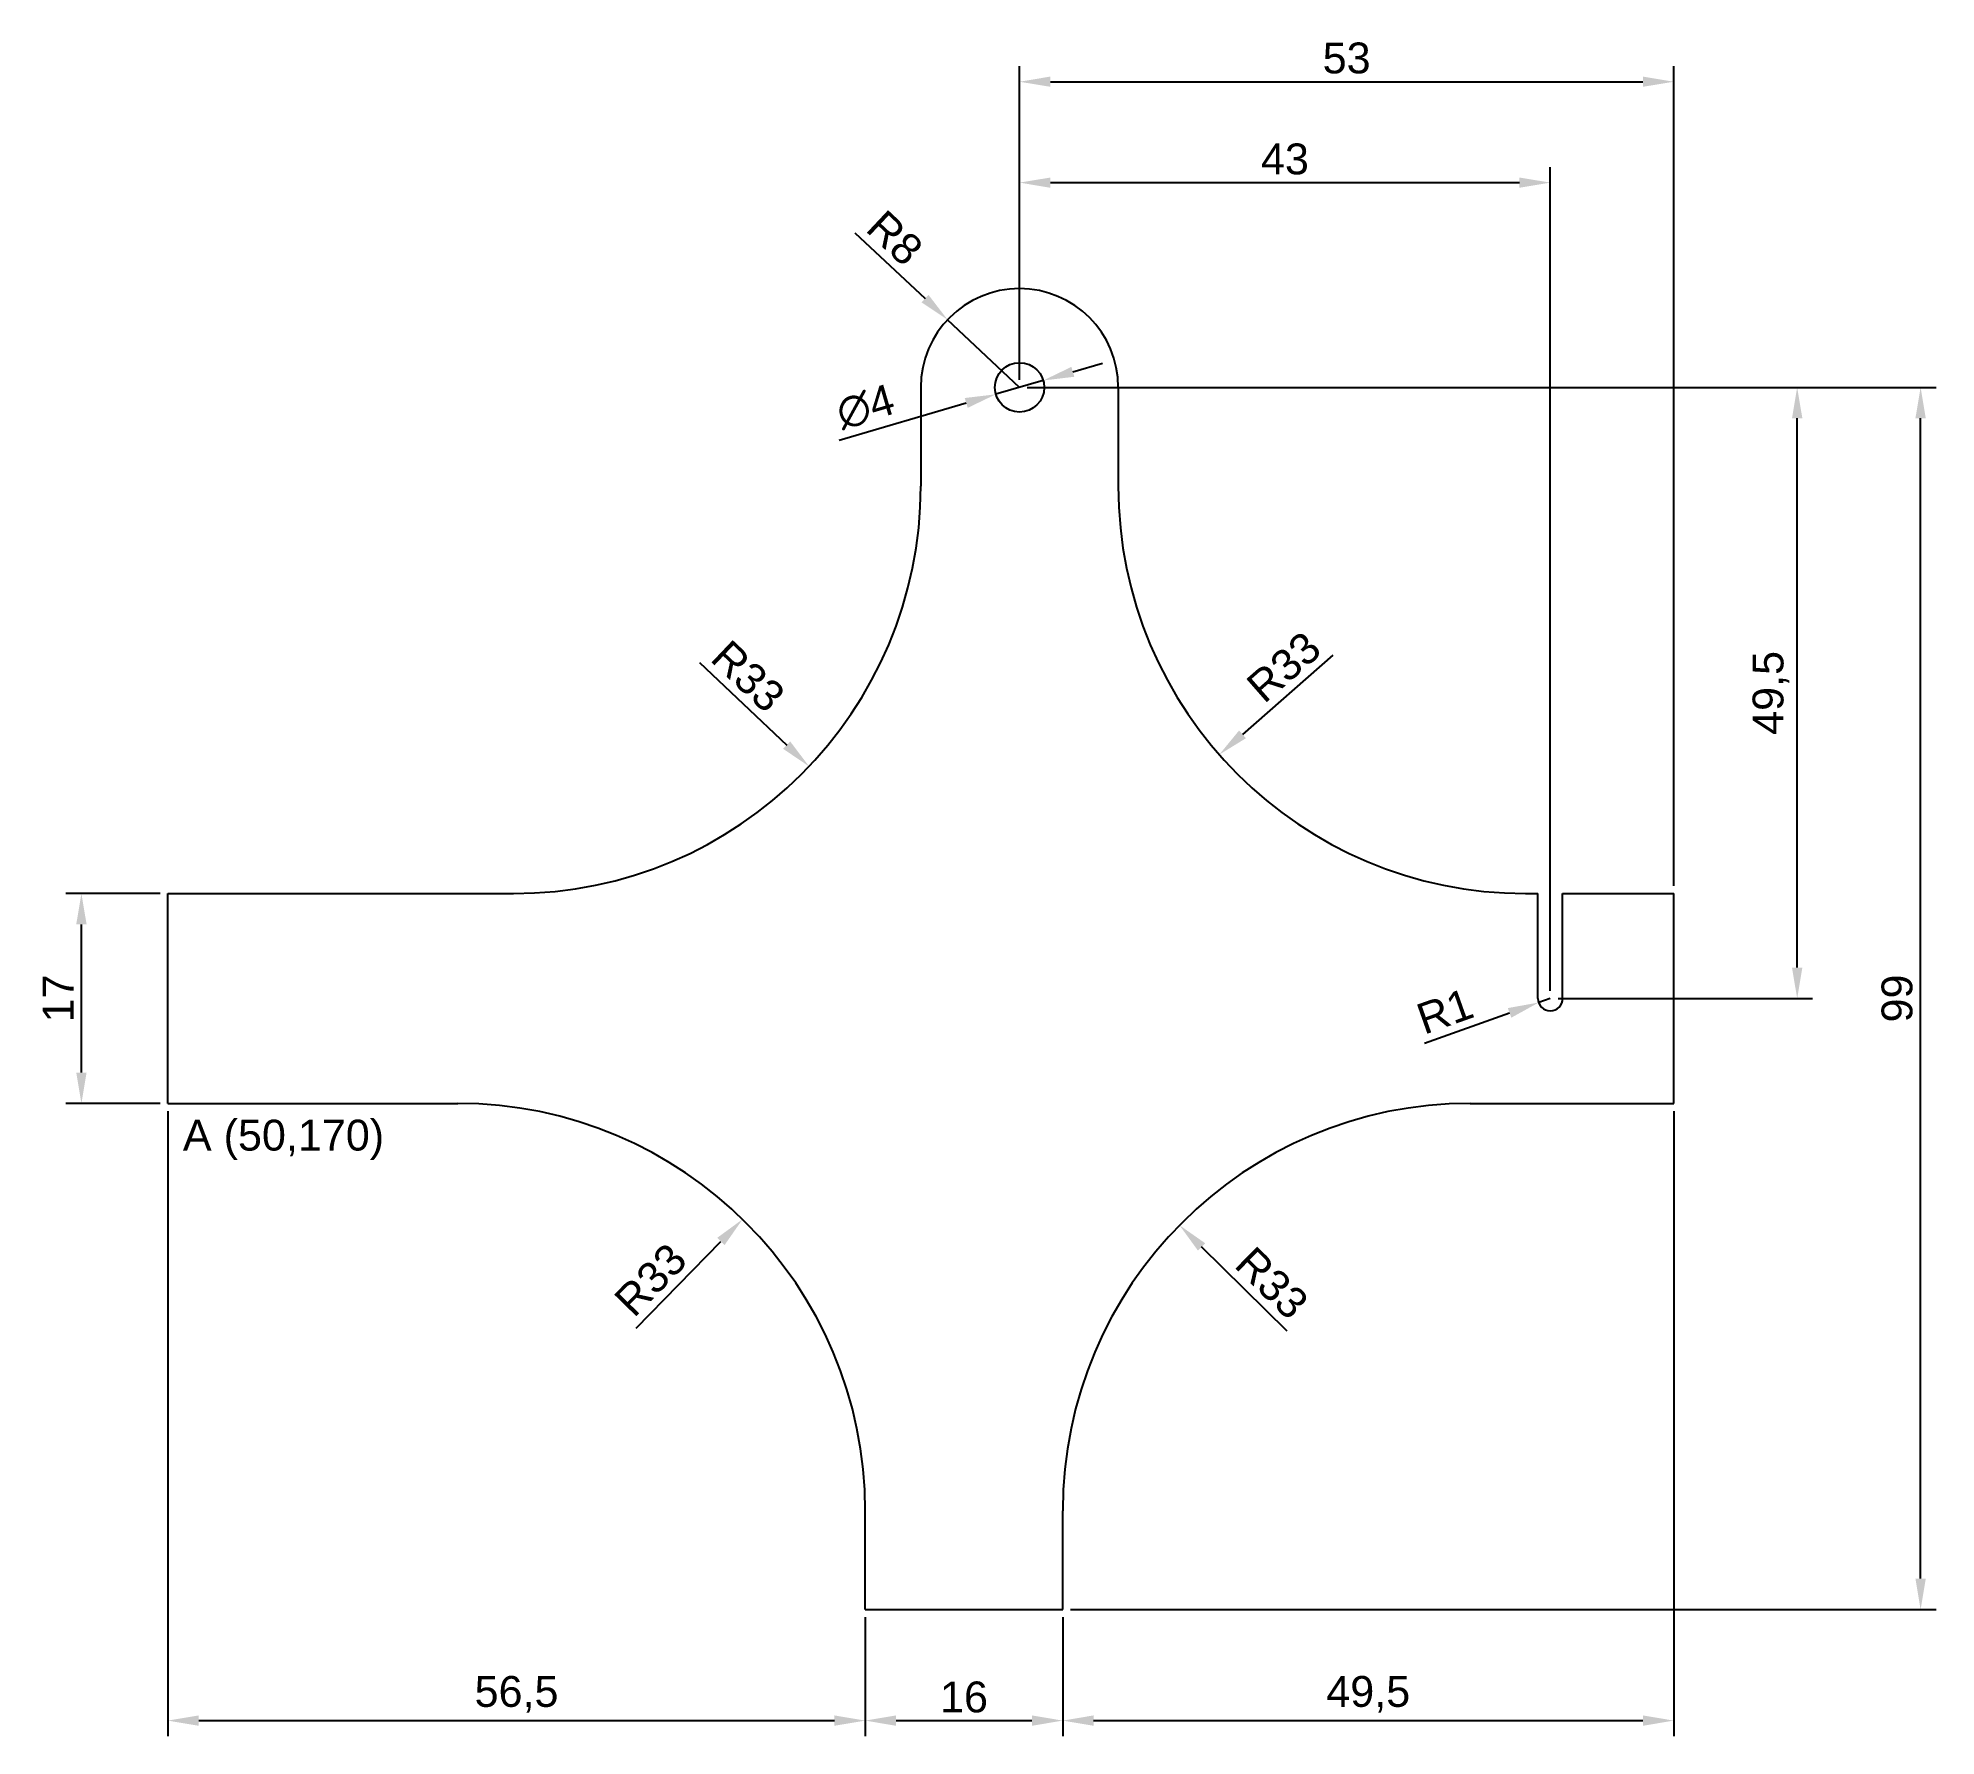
# Model space of a CAD drawing. Header units: millimetres. Extents: x 39 to 193, y 119 to 256.
import ezdxf

# ---------------------------------------------------------------- set-up
doc = ezdxf.new("R2010")
doc.units = ezdxf.units.MM
doc.styles.get("Standard").update_dxf_attribs({"font": 'arial.ttf'})
doc.dimstyles.new('ISO-25', dxfattribs={"dimtxt": 2.5, "dimasz": 2.5, "dimexe": 1.25, "dimexo": 0.625, "dimtad": 1, "dimtxsty": 'Standard', "dimcen": 2.5, "dimadec": 0, "dimazin": 0, "dimtfac": 1, "dimtmove": 0, "dimatfit": 3, "dimfxl": 1, "dimarcsym": 0})

# ---------------------------------------------------------------- blocks, each defined once
blk = doc.blocks.new('*D2')
at = {"color": 0, "lineweight": -2, "transparency": 16777216}
for p, q in [((49.38, 187), (41.75, 187)), ((43, 172.5), (43, 184.5)), ((49.38, 170), (41.75, 170))]:
    blk.add_line(p, q, dxfattribs=at)
at = {"color": 0, "transparency": 16777216}
for points in [[(42.58, 184.5), (43.42, 184.5), (43, 187)], [(42.58, 172.5), (43.42, 172.5), (43, 170)]]:
    blk.add_solid(points, dxfattribs=at)
at = {"layer": 'Defpoints', "color": 0, "transparency": 16777216}
for p in [(43, 187), (50, 187), (50, 170)]:
    blk.add_point(p, dxfattribs=at)
at = {"color": 0, "transparency": 16777216, "insert": (41.12, 178.5), "char_height": 2.5, "attachment_point": 5, "rotation": 90}
blk.add_mtext('17', dxfattribs=at)
blk = doc.blocks.new('*D3')
at = {"color": 0, "lineweight": -2, "transparency": 16777216}
for p, q in [((50, 169.38), (50, 118.75)), ((106.5, 128.38), (106.5, 118.75)), ((52.5, 120), (104, 120))]:
    blk.add_line(p, q, dxfattribs=at)
at = {"color": 0, "transparency": 16777216}
for points in [[(52.5, 120.42), (52.5, 119.58), (50, 120)], [(104, 120.42), (104, 119.58), (106.5, 120)]]:
    blk.add_solid(points, dxfattribs=at)
at = {"layer": 'Defpoints', "color": 0, "transparency": 16777216}
for p in [(50, 170), (106.5, 129), (106.5, 120)]:
    blk.add_point(p, dxfattribs=at)
at = {"color": 0, "transparency": 16777216, "insert": (78.25, 122.13), "char_height": 2.5, "attachment_point": 5}
blk.add_mtext('56,5', dxfattribs=at)
blk = doc.blocks.new('*D4')
at = {"color": 0, "lineweight": -2, "transparency": 16777216}
for p, q in [((106.5, 128.38), (106.5, 118.75)), ((122.5, 128.38), (122.5, 118.75)), ((109, 120), (120, 120))]:
    blk.add_line(p, q, dxfattribs=at)
at = {"color": 0, "transparency": 16777216}
for points in [[(109, 120.42), (109, 119.58), (106.5, 120)], [(120, 120.42), (120, 119.58), (122.5, 120)]]:
    blk.add_solid(points, dxfattribs=at)
at = {"layer": 'Defpoints', "color": 0, "transparency": 16777216}
for p in [(106.5, 129), (122.5, 129), (122.5, 120)]:
    blk.add_point(p, dxfattribs=at)
at = {"color": 0, "transparency": 16777216, "insert": (114.5, 121.9), "char_height": 2.5, "attachment_point": 5}
blk.add_mtext('16', dxfattribs=at)
blk = doc.blocks.new('*D5')
at = {"color": 0, "lineweight": -2, "transparency": 16777216}
for p, q in [((172, 169.38), (172, 118.75)), ((122.5, 128.38), (122.5, 118.75)), ((125, 120), (169.5, 120))]:
    blk.add_line(p, q, dxfattribs=at)
at = {"color": 0, "transparency": 16777216}
for points in [[(125, 120.42), (125, 119.58), (122.5, 120)], [(169.5, 120.42), (169.5, 119.58), (172, 120)]]:
    blk.add_solid(points, dxfattribs=at)
at = {"layer": 'Defpoints', "color": 0, "transparency": 16777216}
for p in [(172, 170), (122.5, 129), (172, 120)]:
    blk.add_point(p, dxfattribs=at)
at = {"color": 0, "transparency": 16777216, "insert": (147.25, 122.13), "char_height": 2.5, "attachment_point": 5}
blk.add_mtext('49,5', dxfattribs=at)
blk = doc.blocks.new('*D6')
at = {"color": 0, "lineweight": -2, "transparency": 16777216}
for p, q in [((119.63, 228), (183.25, 228)), ((182, 181), (182, 225.5)), ((162.63, 178.5), (183.25, 178.5))]:
    blk.add_line(p, q, dxfattribs=at)
at = {"color": 0, "transparency": 16777216}
for points in [[(181.58, 225.5), (182.42, 225.5), (182, 228)], [(181.58, 181), (182.42, 181), (182, 178.5)]]:
    blk.add_solid(points, dxfattribs=at)
at = {"layer": 'Defpoints', "color": 0, "transparency": 16777216}
for p in [(119, 228), (182, 228), (162, 178.5)]:
    blk.add_point(p, dxfattribs=at)
at = {"color": 0, "transparency": 16777216, "insert": (179.87, 203.25), "char_height": 2.5, "attachment_point": 5, "rotation": 90}
blk.add_mtext('49,5', dxfattribs=at)
blk = doc.blocks.new('*D7')
at = {"color": 0, "lineweight": -2, "transparency": 16777216}
for p, q in [((119.63, 228), (193.25, 228)), ((192, 131.5), (192, 225.5)), ((123.13, 129), (193.25, 129))]:
    blk.add_line(p, q, dxfattribs=at)
at = {"color": 0, "transparency": 16777216}
for points in [[(191.58, 225.5), (192.42, 225.5), (192, 228)], [(191.58, 131.5), (192.42, 131.5), (192, 129)]]:
    blk.add_solid(points, dxfattribs=at)
at = {"layer": 'Defpoints', "color": 0, "transparency": 16777216}
for p in [(119, 228), (192, 228), (122.5, 129)]:
    blk.add_point(p, dxfattribs=at)
at = {"color": 0, "transparency": 16777216, "insert": (190.1, 178.5), "char_height": 2.5, "attachment_point": 5, "rotation": 90}
blk.add_mtext('99', dxfattribs=at)
blk = doc.blocks.new('*D8')
at = {"color": 0, "lineweight": -2, "transparency": 16777216}
for p, q in [((119, 228.62), (119, 245.84)), ((121.5, 244.59), (159.5, 244.59)), ((162, 179.12), (162, 245.84))]:
    blk.add_line(p, q, dxfattribs=at)
at = {"color": 0, "transparency": 16777216}
for points in [[(121.5, 245), (121.5, 244.17), (119, 244.59)], [(159.5, 245), (159.5, 244.17), (162, 244.59)]]:
    blk.add_solid(points, dxfattribs=at)
at = {"layer": 'Defpoints', "color": 0, "transparency": 16777216}
for p in [(162, 244.59), (119, 228), (162, 178.5)]:
    blk.add_point(p, dxfattribs=at)
at = {"color": 0, "transparency": 16777216, "insert": (140.5, 246.49), "char_height": 2.5, "attachment_point": 5}
blk.add_mtext('43', dxfattribs=at)
blk = doc.blocks.new('*D9')
at = {"color": 0, "lineweight": -2, "transparency": 16777216}
for p, q in [((119, 228.62), (119, 254.01)), ((172, 187.62), (172, 254.01)), ((121.5, 252.76), (169.5, 252.76))]:
    blk.add_line(p, q, dxfattribs=at)
at = {"color": 0, "transparency": 16777216}
for points in [[(121.5, 253.18), (121.5, 252.35), (119, 252.76)], [(169.5, 253.18), (169.5, 252.35), (172, 252.76)]]:
    blk.add_solid(points, dxfattribs=at)
at = {"layer": 'Defpoints', "color": 0, "transparency": 16777216}
for p in [(172, 252.76), (119, 228), (172, 187)]:
    blk.add_point(p, dxfattribs=at)
at = {"color": 0, "transparency": 16777216, "insert": (145.5, 254.67), "char_height": 2.5, "attachment_point": 5}
blk.add_mtext('53', dxfattribs=at)
blk = doc.blocks.new('*D10')
at = {"color": 0, "lineweight": -2, "transparency": 16777216}
blk.add_line((87.95, 151.79), (94.81, 158.82), dxfattribs=at)
at = {"color": 0, "transparency": 16777216}
blk.add_solid([(94.51, 159.11), (95.11, 158.53), (96.56, 160.61)], dxfattribs=at)
at = {"layer": 'Defpoints', "color": 0, "transparency": 16777216}
for p in [(96.56, 160.61), (73.5, 137)]:
    blk.add_point(p, dxfattribs=at)
at = {"color": 0, "transparency": 16777216, "insert": (89.11, 155.71), "char_height": 2.5, "attachment_point": 5, "rotation": 45.6731}
blk.add_mtext('R33', dxfattribs=at)
blk = doc.blocks.new('*D11')
at = {"color": 0, "lineweight": -2, "transparency": 16777216}
blk.add_line((140.68, 151.56), (133.74, 158.38), dxfattribs=at)
at = {"color": 0, "transparency": 16777216}
blk.add_solid([(134.04, 158.67), (133.45, 158.08), (131.96, 160.13)], dxfattribs=at)
at = {"layer": 'Defpoints', "color": 0, "transparency": 16777216}
for p in [(131.96, 160.13), (155.5, 137)]:
    blk.add_point(p, dxfattribs=at)
at = {"color": 0, "transparency": 16777216, "insert": (139.44, 155.45), "char_height": 2.5, "attachment_point": 5, "rotation": 315.5046}
blk.add_mtext('R33', dxfattribs=at)
blk = doc.blocks.new('*D12')
at = {"color": 0, "lineweight": -2, "transparency": 16777216}
blk.add_line((144.38, 206.3), (137.06, 199.89), dxfattribs=at)
at = {"color": 0, "transparency": 16777216}
blk.add_solid([(136.79, 200.21), (137.34, 199.58), (135.18, 198.25)], dxfattribs=at)
at = {"layer": 'Defpoints', "color": 0, "transparency": 16777216}
for p in [(160, 220), (135.18, 198.25)]:
    blk.add_point(p, dxfattribs=at)
at = {"color": 0, "transparency": 16777216, "insert": (140.41, 205.35), "char_height": 2.5, "attachment_point": 5, "rotation": 41.2377}
blk.add_mtext('R33', dxfattribs=at)
blk = doc.blocks.new('*D13')
at = {"color": 0, "lineweight": -2, "transparency": 16777216}
blk.add_line((93.08, 205.71), (100.14, 199.02), dxfattribs=at)
at = {"color": 0, "transparency": 16777216}
blk.add_solid([(100.42, 199.32), (99.85, 198.72), (101.95, 197.3)], dxfattribs=at)
at = {"layer": 'Defpoints', "color": 0, "transparency": 16777216}
for p in [(78, 220), (101.95, 197.3)]:
    blk.add_point(p, dxfattribs=at)
at = {"color": 0, "transparency": 16777216, "insert": (97.01, 204.6), "char_height": 2.5, "attachment_point": 5, "rotation": 316.5343}
blk.add_mtext('R33', dxfattribs=at)
blk = doc.blocks.new('*D14')
at = {"color": 0, "lineweight": -2, "transparency": 16777216}
for p, q in [((162, 178.5), (161.06, 178.17)), ((151.82, 174.89), (158.7, 177.33))]:
    blk.add_line(p, q, dxfattribs=at)
at = {"color": 0, "transparency": 16777216}
blk.add_solid([(158.56, 177.72), (158.84, 176.94), (161.06, 178.17)], dxfattribs=at)
at = {"layer": 'Defpoints', "color": 0, "transparency": 16777216}
for p in [(162, 178.5), (161.06, 178.17)]:
    blk.add_point(p, dxfattribs=at)
at = {"color": 0, "transparency": 16777216, "insert": (153.46, 177.47), "char_height": 2.5, "attachment_point": 5, "rotation": 19.5187}
blk.add_mtext('R1', dxfattribs=at)
blk = doc.blocks.new('*D15')
at = {"color": 0, "lineweight": -2, "transparency": 16777216}
for p, q in [((105.67, 240.52), (111.35, 235.19)), ((119, 228), (113.17, 233.48))]:
    blk.add_line(p, q, dxfattribs=at)
at = {"color": 0, "transparency": 16777216}
blk.add_solid([(111.63, 235.49), (111.06, 234.89), (113.17, 233.48)], dxfattribs=at)
at = {"layer": 'Defpoints', "color": 0, "transparency": 16777216}
for p in [(113.17, 233.48), (119, 228)]:
    blk.add_point(p, dxfattribs=at)
at = {"color": 0, "transparency": 16777216, "insert": (108.9, 240.1), "char_height": 2.5, "attachment_point": 5, "rotation": 316.7816}
blk.add_mtext('R8', dxfattribs=at)
blk = doc.blocks.new('*D16')
at = {"color": 0, "lineweight": -2, "transparency": 16777216}
for p, q in [((123.32, 229.26), (125.72, 229.96)), ((120.92, 228.56), (117.08, 227.44)), ((104.39, 223.73), (114.68, 226.74))]:
    blk.add_line(p, q, dxfattribs=at)
at = {"color": 0, "transparency": 16777216}
for points in [[(123.2, 229.66), (123.44, 228.86), (120.92, 228.56)], [(114.56, 227.14), (114.8, 226.34), (117.08, 227.44)]]:
    blk.add_solid(points, dxfattribs=at)
at = {"layer": 'Defpoints', "color": 0, "transparency": 16777216}
for p in [(120.92, 228.56), (117.08, 227.44)]:
    blk.add_point(p, dxfattribs=at)
at = {"color": 0, "transparency": 16777216, "insert": (106.52, 226.41), "char_height": 2.5, "attachment_point": 5, "rotation": 16.289}
blk.add_mtext('∅4', dxfattribs=at)

msp = doc.modelspace()

# ---------------------------------------------------------------- linework, layer by layer
for p, q in [((111, 228), (111, 220)), ((127, 228), (127, 220)), ((50, 170), (50, 187)), ((50, 187), (78, 187)), ((160, 187), (161, 187)), ((161, 178.5), (161, 187)), ((163, 178.5), (163, 187)), ((163, 187), (172, 187)), ((50, 170), (73.5, 170)), ((155.5, 170), (172, 170)), ((106.5, 129), (106.5, 137)), ((122.5, 129), (122.5, 137))]:
    msp.add_line(p, q)
for points in [[(172, 170), (172, 187)], [(106.5, 129), (122.5, 129)]]:
    msp.add_lwpolyline(points)
msp.add_circle((119, 228), 2)
for centre, radius, start, end in [((119, 228), 8, 0, 180), ((78, 220), 33, 270, 0), ((160, 220), 33, 180, 270), ((162, 178.5), 1, 180, 0), ((73.5, 137), 33, 0, 90), ((155.5, 137), 33, 90, 180)]:
    msp.add_arc(centre, radius, start, end)

# ---------------------------------------------------------------- texts
at = {"insert": (51.22, 168.677), "char_height": 2.5, "attachment_point": 1}
msp.add_mtext_dynamic_manual_height_columns('A (50,170)', width=17.41639, gutter_width=12.5, heights=[6.118], dxfattribs=at)

# ---------------------------------------------------------------- dimensions: what is measured, and where the dimension line sits
for base, p1, p2, picture, middle in [((172, 252.764), (119, 228), (172, 187), '*D9', (145.5, 254.666)), ((162, 244.586), (119, 228), (162, 178.5), '*D8', (140.5, 246.488)), ((106.5, 120), (50, 170), (106.5, 129), '*D3', (78.25, 122.127)), ((172, 120), (122.5, 129), (172, 170), '*D5', (147.25, 122.127)), ((122.5, 120), (106.5, 129), (122.5, 129), '*D4', (114.5, 121.901))]:
    dim = msp.add_linear_dim(base=base, p1=p1, p2=p2, dimstyle='ISO-25')
    dim.commit()
    dim.dimension.update_dxf_attribs({"geometry": picture, "text_midpoint": middle})
for center, mpoint, picture, middle in [((119, 228), (113.17, 233.478), '*D15', (108.902, 240.098)), ((162, 178.5), (161.057, 178.166), '*D14', (153.455, 177.466))]:
    dim = msp.add_radius_dim(center=center, mpoint=mpoint, dimstyle='ISO-25')
    dim.commit()
    dim.dimension.update_dxf_attribs({"geometry": picture, "text_midpoint": middle})
dim = msp.add_diameter_dim_2p(p1=(120.92, 228.561), p2=(117.08, 227.439), dimstyle='ISO-25')
dim.commit()
dim.dimension.update_dxf_attribs({"geometry": '*D16', "text_midpoint": (107.074, 224.515), "dimtype": 163})
for base, p1, p2, picture, middle in [((182, 228), (162, 178.5), (119, 228), '*D6', (179.873, 203.25)), ((192, 228), (122.5, 129), (119, 228), '*D7', (190.099, 178.5)), ((43, 187), (50, 170), (50, 187), '*D2', (41.12, 178.5))]:
    dim = msp.add_linear_dim(base=base, p1=p1, p2=p2, angle=90, dimstyle='ISO-25')
    dim.commit()
    dim.dimension.update_dxf_attribs({"geometry": picture, "text_midpoint": middle})
for center, mpoint, picture, middle in [((78, 220), (101.951, 197.299), '*D13', (95.701, 203.223)), ((160, 220), (135.185, 198.247), '*D12', (141.661, 203.924)), ((73.5, 137), (96.559, 160.607), '*D10', (90.474, 154.377)), ((155.5, 137), (131.961, 160.128), '*D11', (138.104, 154.092))]:
    dim = msp.add_radius_dim(center=center, mpoint=mpoint, dimstyle='ISO-25')
    dim.commit()
    dim.dimension.update_dxf_attribs({"geometry": picture, "text_midpoint": middle, "dimtype": 164})

doc.saveas('drawing.dxf')
